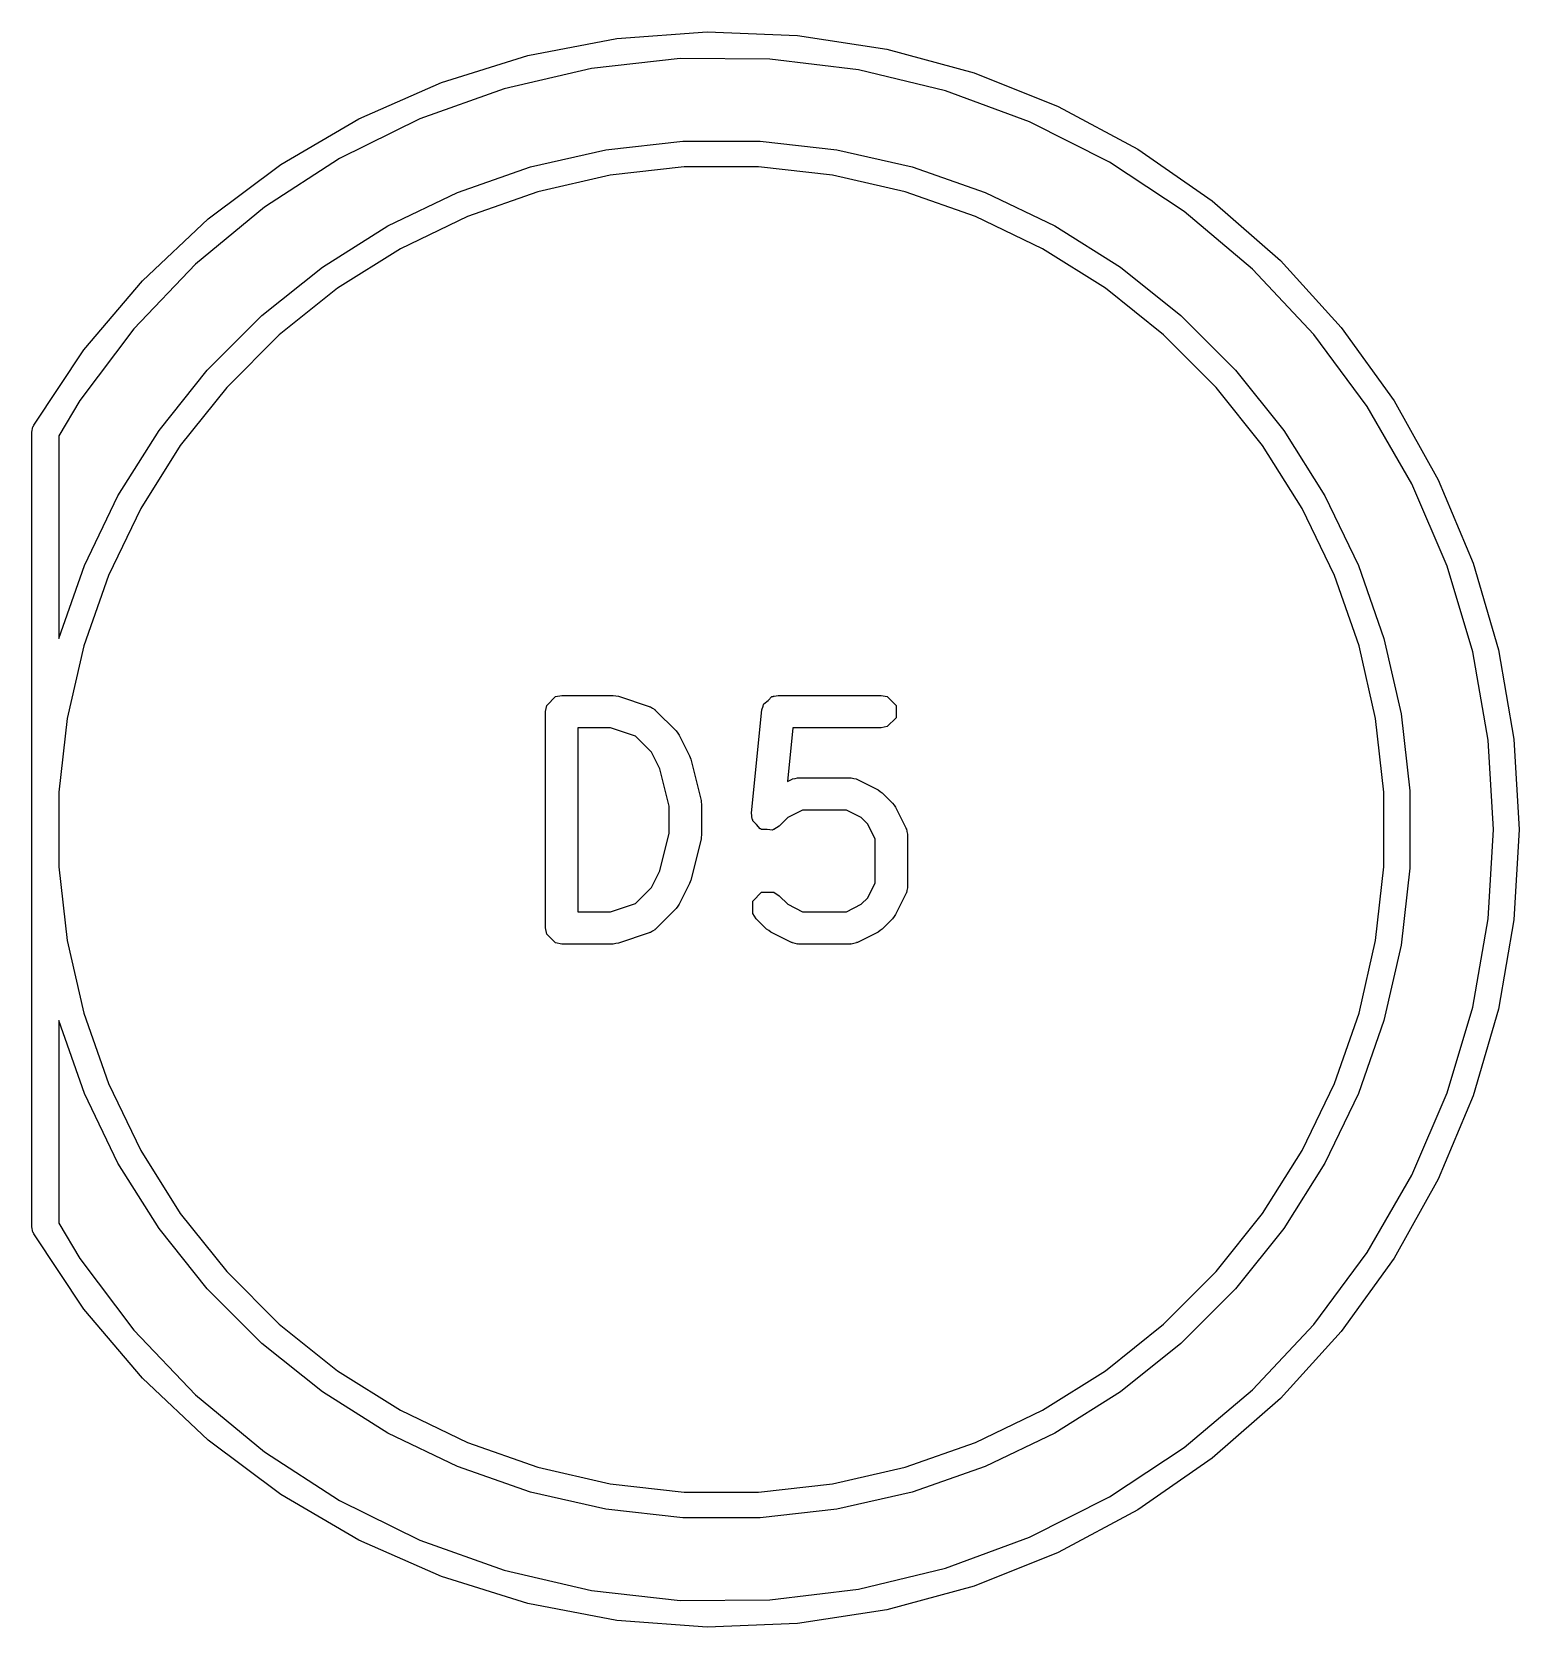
# Model space of a CAD drawing. Header units: millimetres. Extents: x 129 to 276, y -185 to -58.
# Drawn here: x 239.22 to 244.72, y -64.2 to -58.3 of the extents above; entities that cross this region are included whole.
import ezdxf

# ---------------------------------------------------------------- set-up
doc = ezdxf.new("R2010")
doc.units = ezdxf.units.MM
doc.layers.add('F.Fab', color=9, linetype='CONTINUOUS', true_color=0xafafaf)

msp = doc.modelspace()

# ---------------------------------------------------------------- linework, layer by layer
at = {"layer": 'F.Fab', "linetype": 'CONTINUOUS'}
for p, q in [((241.054604, -58.388059), (241.383294, -58.325456)), ((241.383294, -58.325456), (241.716959, -58.300477)), ((241.716959, -58.300477), (242.051306, -58.313443)), ((242.051306, -58.313443), (242.382034, -58.364187)), ((240.735117, -58.48748), (241.054604, -58.388059)), ((241.617946, -58.399222), (241.289002, -58.435982)), ((241.948934, -58.400783), (241.617946, -58.399222)), ((242.382034, -58.364187), (242.704888, -58.452057)), ((241.289002, -58.435982), (240.966523, -58.510569)), ((242.277517, -58.440644), (241.948934, -58.400783)), ((242.599277, -58.518269), (242.277517, -58.440644)), ((242.704888, -58.452057), (243.015716, -58.575922)), ((240.428945, -58.62244), (240.735117, -58.48748)), ((240.966523, -58.510569), (240.654846, -58.621981)), ((242.90989, -58.632615), (242.599277, -58.518269)), ((243.015716, -58.575922), (243.310517, -58.734189)), ((240.140024, -58.791204), (240.428945, -58.62244)), ((240.654846, -58.621981), (240.358158, -58.768719)), ((243.205181, -58.782144), (242.90989, -58.632615)), ((241.064069, -58.799661), (241.342859, -58.736029)), ((241.342859, -58.736029), (241.62702, -58.704012)), ((241.62702, -58.704012), (241.91298, -58.704012)), ((241.91298, -58.704012), (242.197141, -58.736029)), ((242.197141, -58.736029), (242.475931, -58.799661)), ((243.310517, -58.734189), (243.5855, -58.924821)), ((239.872073, -58.991599), (240.140024, -58.791204)), ((240.358158, -58.768719), (240.080449, -58.948811)), ((240.794157, -58.894107), (241.064069, -58.799661)), ((241.632411, -58.8), (241.358963, -58.830811)), ((241.907589, -58.8), (241.632411, -58.8)), ((242.181037, -58.830811), (241.907589, -58.8)), ((242.475931, -58.799661), (242.745843, -58.894107)), ((243.481179, -58.964848), (243.205181, -58.782144)), ((241.358963, -58.830811), (241.090684, -58.892043)), ((242.449316, -58.892043), (242.181037, -58.830811)), ((240.536517, -59.01818), (240.794157, -58.894107)), ((241.090684, -58.892043), (240.830948, -58.982929)), ((242.709052, -58.982929), (242.449316, -58.892043)), ((242.745843, -58.894107), (243.003483, -59.01818)), ((243.5855, -58.924821), (243.837127, -59.145366)), ((240.080449, -58.948811), (239.825452, -59.159836)), ((240.830948, -58.982929), (240.583022, -59.102324)), ((242.956978, -59.102324), (242.709052, -58.982929)), ((243.734175, -59.178268), (243.481179, -58.964848)), ((239.628538, -59.221049), (239.872073, -58.991599)), ((240.294388, -59.17032), (240.536517, -59.01818)), ((243.003483, -59.01818), (243.245612, -59.17032)), ((240.583022, -59.102324), (240.350022, -59.248728)), ((243.189978, -59.248728), (242.956978, -59.102324)), ((239.825452, -59.159836), (239.596593, -59.398958)), ((243.837127, -59.145366), (244.062161, -59.392986)), ((239.412553, -59.4766), (239.628538, -59.221049)), ((240.070816, -59.348612), (240.294388, -59.17032)), ((243.245612, -59.17032), (243.469184, -59.348612)), ((243.960768, -59.419538), (243.734175, -59.178268)), ((240.350022, -59.248728), (240.134879, -59.420299)), ((243.405121, -59.420299), (243.189978, -59.248728)), ((239.596593, -59.398958), (239.39695, -59.662962)), ((239.868612, -59.550816), (240.070816, -59.348612)), ((243.469184, -59.348612), (243.671388, -59.550816)), ((244.062161, -59.392986), (244.257706, -59.664497)), ((240.134879, -59.420299), (239.940299, -59.614879)), ((243.599701, -59.614879), (243.405121, -59.420299)), ((244.157912, -59.685414), (243.960768, -59.419538)), ((239.226897, -59.754966), (239.412553, -59.4766)), ((239.69032, -59.774388), (239.868612, -59.550816)), ((243.671388, -59.550816), (243.84968, -59.774388)), ((239.940299, -59.614879), (239.768728, -59.830022)), ((243.771272, -59.830022), (243.599701, -59.614879)), ((239.39695, -59.662962), (239.32, -59.793909)), ((244.322957, -59.97232), (244.157912, -59.685414)), ((244.257706, -59.664497), (244.421247, -59.956405)), ((239.226014, -59.758963), (239.226897, -59.754966)), ((239.22, -59.780306), (239.223806, -59.761172)), ((239.22, -62.719694), (239.22, -59.780306)), ((239.223806, -59.761172), (239.226014, -59.758963)), ((239.32, -59.793909), (239.32, -60.5431)), ((239.53818, -60.016517), (239.69032, -59.774388)), ((243.84968, -59.774388), (244.00182, -60.016517)), ((239.768728, -59.830022), (239.622324, -60.063022)), ((243.917676, -60.063022), (243.771272, -59.830022)), ((244.453684, -60.276402), (244.322957, -59.97232)), ((244.421247, -59.956405), (244.550681, -60.264955)), ((239.414107, -60.274157), (239.53818, -60.016517)), ((244.00182, -60.016517), (244.125893, -60.274157)), ((239.622324, -60.063022), (239.502929, -60.310948)), ((244.037071, -60.310948), (243.917676, -60.063022)), ((239.32, -60.5431), (239.414107, -60.274157)), ((244.125893, -60.274157), (244.220339, -60.544069)), ((244.548337, -60.593572), (244.453684, -60.276402)), ((244.550681, -60.264955), (244.644342, -60.586178)), ((239.502929, -60.310948), (239.412043, -60.570684)), ((244.127957, -60.570684), (244.037071, -60.310948)), ((239.412043, -60.570684), (239.350811, -60.838963)), ((244.189189, -60.838963), (244.127957, -60.570684)), ((244.220339, -60.544069), (244.283971, -60.822859)), ((244.605642, -60.919565), (244.548337, -60.593572)), ((244.644342, -60.586178), (244.701024, -60.91594)), ((241.124091, -60.790894), (241.156563, -60.758422)), ((241.156563, -60.758422), (241.179524, -60.753855)), ((241.179524, -60.753855), (241.37, -60.753855)), ((241.37, -60.753855), (241.379433, -60.755731)), ((241.379433, -60.755731), (241.388974, -60.756934)), ((241.388974, -60.756934), (241.50326, -60.795029)), ((241.942282, -60.772702), (241.956563, -60.758422)), ((241.956563, -60.758422), (241.960755, -60.757588)), ((241.960755, -60.757588), (241.962193, -60.756412)), ((241.962193, -60.756412), (241.965171, -60.756709)), ((241.965171, -60.756709), (241.979524, -60.753855)), ((241.979524, -60.753855), (242.360476, -60.753855)), ((242.360476, -60.753855), (242.383437, -60.758422)), ((242.383437, -60.758422), (242.415909, -60.790894)), ((241.119524, -60.813855), (241.124091, -60.790894)), ((241.119524, -61.613855), (241.119524, -60.813855)), ((241.50326, -60.795029), (241.50587, -60.796517)), ((241.50587, -60.796517), (241.507247, -60.796517)), ((241.507247, -60.796517), (241.515236, -60.801855)), ((241.515236, -60.801855), (241.523598, -60.806622)), ((241.523598, -60.806622), (241.524214, -60.807855)), ((241.524214, -60.807855), (241.526712, -60.809524)), ((241.526712, -60.809524), (241.602902, -60.885714)), ((241.881726, -61.188837), (241.919822, -60.807885)), ((241.919822, -60.807885), (241.924091, -60.793886)), ((241.924091, -60.790894), (241.925404, -60.78958)), ((241.924091, -60.793886), (241.924091, -60.790894)), ((241.925404, -60.78958), (241.926651, -60.785492)), ((241.926651, -60.785492), (241.942282, -60.772702)), ((242.415909, -60.790894), (242.415909, -60.836816)), ((239.350811, -60.838963), (239.32, -61.112411)), ((241.360263, -60.873855), (241.239524, -60.873855)), ((241.239524, -60.873855), (241.239524, -61.553855)), ((241.451876, -60.904392), (241.360263, -60.873855)), ((242.033823, -60.873855), (242.013967, -61.072407)), ((242.360476, -60.873855), (242.033823, -60.873855)), ((242.383437, -60.869288), (242.360476, -60.873855)), ((242.415909, -60.836816), (242.383437, -60.869288)), ((244.22, -61.112411), (244.189189, -60.838963)), ((244.283971, -60.822859), (244.315988, -61.10702)), ((241.511162, -60.963678), (241.451876, -60.904392)), ((241.602902, -60.885714), (241.608239, -60.893701)), ((241.608239, -60.893701), (241.614142, -60.901307)), ((241.614142, -60.901307), (241.652237, -60.977499)), ((244.62483, -61.25), (244.605642, -60.919565)), ((244.701024, -60.91594), (244.72, -61.25)), ((241.541961, -61.025276), (241.511162, -60.963678)), ((241.652237, -60.977499), (241.653973, -60.983838)), ((241.653973, -60.983838), (241.656779, -60.989779)), ((241.656779, -60.989779), (241.694876, -61.14216)), ((241.576667, -61.164096), (241.541961, -61.025276)), ((239.32, -61.112411), (239.32, -61.387589)), ((242.013967, -61.072407), (242.028881, -61.064951)), ((242.028881, -61.064951), (242.031779, -61.064157)), ((242.031779, -61.064157), (242.032753, -61.063184)), ((242.032753, -61.063184), (242.042185, -61.061307)), ((242.042185, -61.061307), (242.051461, -61.058768)), ((242.051461, -61.058768), (242.052766, -61.059203)), ((242.052766, -61.059203), (242.055714, -61.058617)), ((242.055714, -61.058617), (242.24619, -61.058617)), ((242.24619, -61.058617), (242.249137, -61.059203)), ((242.249137, -61.059203), (242.250443, -61.058768)), ((242.250443, -61.058768), (242.259718, -61.061307)), ((242.259718, -61.061307), (242.269151, -61.063184)), ((242.269151, -61.063184), (242.270124, -61.064157)), ((242.270124, -61.064157), (242.273023, -61.064951)), ((242.273023, -61.064951), (242.349214, -61.103046)), ((242.349214, -61.103046), (242.356819, -61.108948)), ((242.356819, -61.108948), (242.364807, -61.114286)), ((244.22, -61.387589), (244.22, -61.112411)), ((244.315988, -61.10702), (244.315988, -61.39298)), ((241.576667, -61.263613), (241.576667, -61.164096)), ((241.694876, -61.14216), (241.695233, -61.149504)), ((241.695233, -61.149504), (241.696667, -61.156712)), ((241.696667, -61.156712), (241.696667, -61.270998)), ((242.364807, -61.114286), (242.402902, -61.15238)), ((242.402902, -61.15238), (242.408244, -61.160374)), ((242.408244, -61.160374), (242.414142, -61.167974)), ((242.414142, -61.167974), (242.452237, -61.244166)), ((241.883985, -61.212138), (241.881726, -61.188837)), ((241.885995, -61.214594), (241.883985, -61.212138)), ((241.885995, -61.217767), (241.885995, -61.214594)), ((241.900275, -61.232047), (241.885995, -61.217767)), ((241.913065, -61.24768), (241.900275, -61.232047)), ((242.015064, -61.206024), (241.983854, -61.237234)), ((242.069879, -61.178617), (242.015064, -61.206024)), ((242.232025, -61.178617), (242.069879, -61.178617)), ((242.28684, -61.206024), (242.232025, -61.178617)), ((242.311163, -61.230347), (242.28684, -61.206024)), ((242.338571, -61.285162), (242.311163, -61.230347)), ((241.541961, -61.402432), (241.576667, -61.263613)), ((241.694876, -61.28555), (241.656779, -61.437931)), ((241.695233, -61.278205), (241.694876, -61.28555)), ((241.696667, -61.270998), (241.695233, -61.278205)), ((241.916221, -61.247995), (241.913065, -61.24768)), ((241.918466, -61.25024), (241.916221, -61.247995)), ((241.938662, -61.25024), (241.918466, -61.25024)), ((241.958759, -61.25225), (241.938662, -61.25024)), ((241.961216, -61.25024), (241.958759, -61.25225)), ((241.964388, -61.25024), (241.961216, -61.25024)), ((241.983854, -61.237234), (241.964388, -61.25024)), ((242.338571, -61.447309), (242.338571, -61.285162)), ((242.452237, -61.244166), (242.45303, -61.247063)), ((242.45303, -61.247063), (242.454004, -61.248037)), ((242.454004, -61.248037), (242.45588, -61.257471)), ((242.45588, -61.257471), (242.45842, -61.266745)), ((242.45842, -61.266745), (242.457984, -61.26805)), ((242.457984, -61.26805), (242.458571, -61.270998)), ((242.458571, -61.270998), (242.458571, -61.461474)), ((244.605642, -61.580435), (244.62483, -61.25)), ((244.72, -61.25), (244.701024, -61.58406)), ((239.32, -61.387589), (239.350811, -61.661037)), ((241.511163, -61.46403), (241.541961, -61.402432)), ((244.189189, -61.661037), (244.22, -61.387589)), ((244.315988, -61.39298), (244.283971, -61.677141)), ((241.451874, -61.523318), (241.511163, -61.46403)), ((241.652237, -61.450212), (241.614142, -61.526402)), ((241.653973, -61.44387), (241.652237, -61.450212)), ((241.656779, -61.437931), (241.653973, -61.44387)), ((242.311163, -61.502123), (242.338571, -61.447309)), ((242.45842, -61.465727), (242.45588, -61.475002)), ((242.458571, -61.461474), (242.457984, -61.464421)), ((242.457984, -61.464421), (242.45842, -61.465727)), ((241.360263, -61.553855), (241.451874, -61.523318)), ((241.614142, -61.526402), (241.608246, -61.533998)), ((241.885995, -61.514703), (241.918467, -61.482231)), ((241.885995, -61.560625), (241.885995, -61.514703)), ((241.918467, -61.482231), (241.964389, -61.482231)), ((241.964389, -61.482231), (241.983854, -61.495238)), ((241.983854, -61.495238), (242.015063, -61.526447)), ((242.015063, -61.526447), (242.069879, -61.553855)), ((242.232025, -61.553855), (242.286838, -61.526448)), ((242.286838, -61.526448), (242.311163, -61.502123)), ((242.452237, -61.488307), (242.414142, -61.564497)), ((242.45303, -61.485408), (242.452237, -61.488307)), ((242.454004, -61.484435), (242.45303, -61.485408)), ((242.45588, -61.475002), (242.454004, -61.484435)), ((241.239524, -61.553855), (241.360263, -61.553855)), ((241.602903, -61.541995), (241.526713, -61.618186)), ((241.608246, -61.533998), (241.602903, -61.541995)), ((241.899002, -61.58009), (241.885995, -61.560625)), ((241.937098, -61.618186), (241.899002, -61.58009)), ((242.069879, -61.553855), (242.232025, -61.553855)), ((242.402903, -61.58009), (242.364808, -61.618186)), ((242.408246, -61.572093), (242.402903, -61.58009)), ((242.414142, -61.564497), (242.408246, -61.572093)), ((244.548337, -61.906428), (244.605642, -61.580435)), ((244.701024, -61.58406), (244.644342, -61.913822)), ((241.124091, -61.636816), (241.119524, -61.613855)), ((241.156563, -61.669288), (241.124091, -61.636816)), ((241.50326, -61.632681), (241.388974, -61.670776)), ((241.50587, -61.631193), (241.50326, -61.632681)), ((241.507248, -61.631193), (241.50587, -61.631193)), ((241.515243, -61.62585), (241.507248, -61.631193)), ((241.523598, -61.621088), (241.515243, -61.62585)), ((241.524214, -61.619855), (241.523598, -61.621088)), ((241.526713, -61.618186), (241.524214, -61.619855)), ((241.945089, -61.623525), (241.937098, -61.618186)), ((241.952691, -61.629426), (241.945089, -61.623525)), ((242.028881, -61.667521), (241.952691, -61.629426)), ((242.349214, -61.629426), (242.273023, -61.667521)), ((242.356813, -61.623528), (242.349214, -61.629426)), ((242.364808, -61.618186), (242.356813, -61.623528)), ((239.350811, -61.661037), (239.412043, -61.929316)), ((241.179524, -61.673855), (241.156563, -61.669288)), ((241.37, -61.673855), (241.179524, -61.673855)), ((241.379433, -61.671978), (241.37, -61.673855)), ((241.388974, -61.670776), (241.379433, -61.671978)), ((242.031779, -61.668314), (242.028881, -61.667521)), ((242.032753, -61.669288), (242.031779, -61.668314)), ((242.042185, -61.671164), (242.032753, -61.669288)), ((242.051461, -61.673704), (242.042185, -61.671164)), ((242.052766, -61.673268), (242.051461, -61.673704)), ((242.055714, -61.673855), (242.052766, -61.673268)), ((242.24619, -61.673855), (242.055714, -61.673855)), ((242.249137, -61.673268), (242.24619, -61.673855)), ((242.250443, -61.673704), (242.249137, -61.673268)), ((242.259718, -61.671164), (242.250443, -61.673704)), ((242.269151, -61.669288), (242.259718, -61.671164)), ((242.270124, -61.668314), (242.269151, -61.669288)), ((242.273023, -61.667521), (242.270124, -61.668314)), ((244.127957, -61.929316), (244.189189, -61.661037)), ((244.283971, -61.677141), (244.220339, -61.955931)), ((239.412043, -61.929316), (239.502929, -62.189052)), ((244.037071, -62.189052), (244.127957, -61.929316)), ((244.453684, -62.223598), (244.548337, -61.906428)), ((244.644342, -61.913822), (244.550681, -62.235045)), ((239.414107, -62.225843), (239.32, -61.956899)), ((239.32, -61.956899), (239.32, -62.70609)), ((244.220339, -61.955931), (244.125893, -62.225843)), ((239.53818, -62.483483), (239.414107, -62.225843)), ((239.502929, -62.189052), (239.622324, -62.436978)), ((243.917676, -62.436978), (244.037071, -62.189052)), ((244.125893, -62.225843), (244.00182, -62.483483)), ((244.322957, -62.52768), (244.453684, -62.223598)), ((244.550681, -62.235045), (244.421247, -62.543595)), ((239.622324, -62.436978), (239.768728, -62.669978)), ((243.771272, -62.669978), (243.917676, -62.436978)), ((239.69032, -62.725612), (239.53818, -62.483483)), ((244.00182, -62.483483), (243.84968, -62.725612)), ((244.157912, -62.814586), (244.322957, -62.52768)), ((244.421247, -62.543595), (244.257706, -62.835503)), ((239.32, -62.70609), (239.39695, -62.837038)), ((239.768728, -62.669978), (239.940299, -62.885121)), ((243.599701, -62.885121), (243.771272, -62.669978)), ((239.223806, -62.738828), (239.22, -62.719694)), ((239.226014, -62.741036), (239.223806, -62.738828)), ((239.226897, -62.745034), (239.226014, -62.741036)), ((239.412553, -63.0234), (239.226897, -62.745034)), ((239.868612, -62.949184), (239.69032, -62.725612)), ((243.84968, -62.725612), (243.671388, -62.949184)), ((243.960768, -63.080462), (244.157912, -62.814586)), ((239.39695, -62.837038), (239.596593, -63.101042)), ((244.257706, -62.835503), (244.062161, -63.107014)), ((239.940299, -62.885121), (240.134879, -63.079701)), ((243.405121, -63.079701), (243.599701, -62.885121)), ((240.070816, -63.151388), (239.868612, -62.949184)), ((243.671388, -62.949184), (243.469184, -63.151388)), ((239.628538, -63.278951), (239.412553, -63.0234)), ((239.596593, -63.101042), (239.825452, -63.340164)), ((240.134879, -63.079701), (240.350022, -63.251272)), ((243.189978, -63.251272), (243.405121, -63.079701)), ((243.734175, -63.321732), (243.960768, -63.080462)), ((244.062161, -63.107014), (243.837127, -63.354634)), ((240.294388, -63.32968), (240.070816, -63.151388)), ((243.469184, -63.151388), (243.245612, -63.32968)), ((239.872073, -63.508401), (239.628538, -63.278951)), ((240.350022, -63.251272), (240.583022, -63.397676)), ((242.956978, -63.397676), (243.189978, -63.251272)), ((239.825452, -63.340164), (240.080449, -63.551189)), ((240.536517, -63.48182), (240.294388, -63.32968)), ((243.245612, -63.32968), (243.003483, -63.48182)), ((243.481179, -63.535152), (243.734175, -63.321732)), ((243.837127, -63.354634), (243.5855, -63.575179)), ((240.583022, -63.397676), (240.830948, -63.517071)), ((242.709052, -63.517071), (242.956978, -63.397676)), ((240.140024, -63.708796), (239.872073, -63.508401)), ((240.794157, -63.605893), (240.536517, -63.48182)), ((240.830948, -63.517071), (241.090684, -63.607957)), ((242.449316, -63.607957), (242.709052, -63.517071)), ((243.003483, -63.48182), (242.745843, -63.605893)), ((240.080449, -63.551189), (240.358158, -63.731281)), ((243.205181, -63.717856), (243.481179, -63.535152)), ((243.5855, -63.575179), (243.310517, -63.765811)), ((241.064069, -63.700339), (240.794157, -63.605893)), ((241.090684, -63.607957), (241.358963, -63.669189)), ((242.181037, -63.669189), (242.449316, -63.607957)), ((242.745843, -63.605893), (242.475931, -63.700339)), ((240.428945, -63.87756), (240.140024, -63.708796)), ((241.342859, -63.763971), (241.064069, -63.700339)), ((241.358963, -63.669189), (241.632411, -63.7)), ((241.632411, -63.7), (241.907589, -63.7)), ((241.907589, -63.7), (242.181037, -63.669189)), ((242.475931, -63.700339), (242.197141, -63.763971)), ((240.358158, -63.731281), (240.654846, -63.878019)), ((241.62702, -63.795988), (241.342859, -63.763971)), ((242.197141, -63.763971), (241.91298, -63.795988)), ((242.90989, -63.867385), (243.205181, -63.717856)), ((243.310517, -63.765811), (243.015716, -63.924078)), ((241.91298, -63.795988), (241.62702, -63.795988)), ((240.735117, -64.01252), (240.428945, -63.87756)), ((240.654846, -63.878019), (240.966523, -63.989431)), ((242.599277, -63.981731), (242.90989, -63.867385)), ((243.015716, -63.924078), (242.704888, -64.047943)), ((240.966523, -63.989431), (241.289002, -64.064018)), ((242.277517, -64.059356), (242.599277, -63.981731)), ((241.054604, -64.111941), (240.735117, -64.01252)), ((241.948934, -64.099217), (242.277517, -64.059356)), ((242.704888, -64.047943), (242.382034, -64.135813)), ((241.383294, -64.174544), (241.054604, -64.111941)), ((241.289002, -64.064018), (241.617946, -64.100778)), ((241.617946, -64.100778), (241.948934, -64.099217)), ((241.716959, -64.199523), (241.383294, -64.174544)), ((242.382034, -64.135813), (242.051306, -64.186557)), ((242.051306, -64.186557), (241.716959, -64.199523))]:
    msp.add_line(p, q, dxfattribs=at)

doc.saveas('drawing.dxf')
